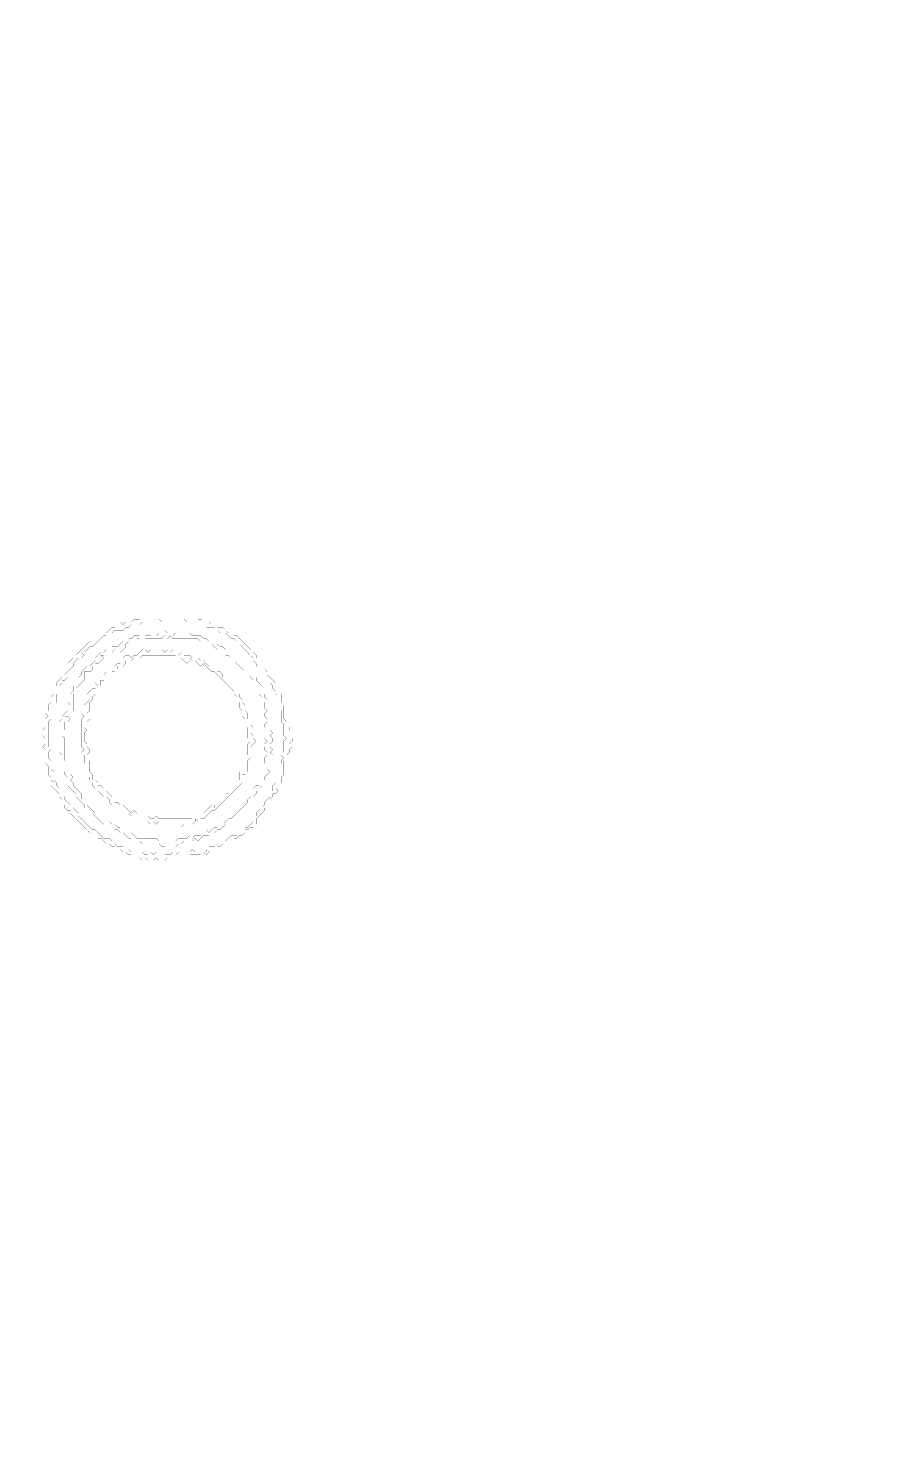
# Model space of a CAD drawing. Header units: metres. Extents: x 0 to 5019, y -5019 to 0.
# Drawn here: x 2022 to 5019, y -5019 to 0 of the extents above; entities that cross this region are included whole.
import ezdxf

# ---------------------------------------------------------------- set-up
doc = ezdxf.new("R2010")
doc.units = ezdxf.units.M
doc.layers.add('conductor', color=1, linetype='Continuous')
doc.layers.add('substrate', color=5, linetype='Continuous')

msp = doc.modelspace()

# ---------------------------------------------------------------- linework, layer by layer
at = {"layer": 'conductor', "const_width": 0.5}
for points in [[(2445.7, -2092.1), (2435.9, -2102), (2426.1, -2102), (2416.3, -2111.8), (2406.5, -2111.8), (2396.6, -2111.8), (2386.8, -2111.8), (2377, -2121.6), (2367.2, -2121.6), (2357.3, -2131.4), (2347.5, -2131.4), (2337.7, -2131.4), (2327.9, -2131.4), (2318.1, -2141.3), (2308.2, -2141.3), (2298.4, -2151.1), (2288.6, -2151.1), (2278.8, -2160.9), (2268.9, -2170.7), (2259.1, -2180.5), (2249.3, -2190.4), (2239.5, -2190.4), (2229.7, -2200.2), (2219.8, -2210), (2210, -2210), (2219.8, -2219.8), (2210, -2229.7), (2200.2, -2229.7), (2190.4, -2239.5), (2180.5, -2249.3), (2180.5, -2259.1), (2170.7, -2268.9), (2160.9, -2278.8), (2151.1, -2288.6), (2160.9, -2298.4), (2151.1, -2308.2), (2141.3, -2308.2), (2141.3, -2318.1), (2131.4, -2327.9), (2131.4, -2337.7), (2131.4, -2347.5), (2121.6, -2357.3), (2121.6, -2367.2), (2121.6, -2377), (2121.6, -2386.8), (2111.8, -2396.6), (2102, -2406.5), (2102, -2416.3), (2102, -2426.1), (2102, -2435.9), (2102, -2445.7), (2092.1, -2455.6), (2092.1, -2465.4), (2092.1, -2475.2), (2092.1, -2485), (2092.1, -2494.9), (2092.1, -2504.7), (2092.1, -2514.5), (2092.1, -2524.3), (2092.1, -2534.1), (2092.1, -2544), (2102, -2553.8), (2092.1, -2563.6), (2092.1, -2573.4), (2092.1, -2583.3), (2102, -2593.1), (2102, -2602.9), (2102, -2612.7), (2102, -2622.5), (2111.8, -2632.4), (2111.8, -2642.2), (2111.8, -2652), (2111.8, -2661.8), (2121.6, -2671.7), (2121.6, -2681.5), (2131.4, -2691.3), (2131.4, -2701.1), (2141.3, -2710.9), (2151.1, -2720.8), (2151.1, -2730.6), (2160.9, -2740.4), (2170.7, -2750.2), (2170.7, -2760.1), (2180.5, -2760.1), (2190.4, -2769.9), (2200.2, -2779.7), (2200.2, -2789.5), (2210, -2799.3), (2219.8, -2809.2), (2229.7, -2819), (2239.5, -2828.8), (2249.3, -2838.6), (2259.1, -2838.6), (2268.9, -2848.5), (2278.8, -2858.3), (2288.6, -2868.1), (2298.4, -2868.1), (2308.2, -2868.1), (2318.1, -2877.9), (2318.1, -2887.7), (2327.9, -2887.7), (2337.7, -2897.6), (2347.5, -2897.6), (2357.3, -2897.6), (2367.2, -2907.4), (2377, -2907.4), (2386.8, -2917.2), (2396.6, -2917.2), (2406.5, -2917.2), (2416.3, -2917.2), (2426.1, -2917.2), (2435.9, -2927), (2445.7, -2927), (2455.6, -2917.2), (2465.4, -2927), (2475.2, -2917.2), (2485, -2917.2), (2494.9, -2917.2), (2504.7, -2927), (2514.5, -2927), (2524.3, -2927), (2534.1, -2917.2), (2544, -2927), (2553.8, -2917.2), (2563.6, -2917.2), (2573.4, -2917.2), (2583.3, -2917.2), (2593.1, -2917.2), (2602.9, -2907.4), (2612.7, -2917.2), (2622.5, -2907.4), (2632.4, -2907.4), (2642.2, -2907.4), (2652, -2917.2), (2652, -2907.4), (2661.8, -2897.6), (2671.7, -2897.6), (2681.5, -2897.6), (2691.3, -2887.7), (2701.1, -2887.7), (2710.9, -2877.9), (2720.8, -2877.9), (2730.6, -2868.1), (2740.4, -2858.3), (2750.2, -2858.3), (2760.1, -2858.3), (2769.9, -2848.5), (2779.7, -2838.6), (2789.5, -2828.8), (2799.3, -2828.8), (2809.2, -2819), (2819, -2809.2), (2819, -2799.3), (2828.8, -2789.5), (2828.8, -2779.7), (2838.6, -2769.9), (2848.5, -2760.1), (2858.3, -2750.2), (2858.3, -2740.4), (2868.1, -2730.6), (2877.9, -2720.8), (2877.9, -2710.9), (2887.7, -2701.1), (2887.7, -2691.3), (2887.7, -2681.5), (2897.6, -2671.7), (2897.6, -2661.8), (2907.4, -2652), (2907.4, -2642.2), (2917.2, -2632.4), (2907.4, -2622.5), (2907.4, -2612.7), (2917.2, -2602.9), (2917.2, -2593.1), (2927, -2583.3), (2917.2, -2573.4), (2927, -2563.6), (2927, -2553.8), (2927, -2544), (2927, -2534.1), (2927, -2524.3), (2936.9, -2514.5), (2927, -2504.7), (2927, -2494.9), (2927, -2485), (2927, -2475.2), (2927, -2465.4), (2917.2, -2455.6), (2917.2, -2445.7), (2917.2, -2435.9), (2917.2, -2426.1), (2917.2, -2416.3), (2907.4, -2406.5), (2907.4, -2396.6), (2907.4, -2386.8), (2907.4, -2377), (2907.4, -2367.2), (2897.6, -2357.3), (2897.6, -2347.5), (2887.7, -2337.7), (2887.7, -2327.9), (2877.9, -2318.1), (2877.9, -2308.2), (2868.1, -2298.4), (2858.3, -2288.6), (2848.5, -2278.8), (2848.5, -2268.9), (2838.6, -2268.9), (2828.8, -2259.1), (2828.8, -2249.3), (2819, -2239.5), (2819, -2229.7), (2809.2, -2219.8), (2799.3, -2210), (2789.5, -2200.2), (2779.7, -2190.4), (2769.9, -2180.5), (2760.1, -2170.7), (2750.2, -2160.9), (2740.4, -2160.9), (2730.6, -2151.1), (2720.8, -2141.3), (2710.9, -2141.3), (2701.1, -2141.3), (2691.3, -2131.4), (2681.5, -2121.6), (2671.7, -2121.6), (2661.8, -2121.6), (2652, -2121.6), (2642.2, -2111.8), (2632.4, -2111.8), (2622.5, -2111.8), (2612.7, -2111.8), (2602.9, -2102), (2593.1, -2102), (2583.3, -2102), (2573.4, -2092.1), (2563.6, -2102), (2553.8, -2102), (2544, -2102), (2534.1, -2102), (2524.3, -2102), (2514.5, -2102), (2504.7, -2092.1), (2494.9, -2102), (2485, -2092.1), (2475.2, -2102), (2465.4, -2102), (2455.6, -2102)], [(2494.9, -2141.3), (2504.7, -2131.4), (2514.5, -2141.3), (2524.3, -2141.3), (2534.1, -2151.1), (2544, -2141.3), (2553.8, -2141.3), (2563.6, -2141.3), (2573.4, -2141.3), (2583.3, -2141.3), (2593.1, -2141.3), (2602.9, -2151.1), (2612.7, -2151.1), (2622.5, -2151.1), (2632.4, -2151.1), (2642.2, -2160.9), (2652, -2160.9), (2661.8, -2170.7), (2671.7, -2170.7), (2681.5, -2180.5), (2691.3, -2180.5), (2701.1, -2190.4), (2710.9, -2190.4), (2720.8, -2200.2), (2720.8, -2210), (2730.6, -2210), (2740.4, -2210), (2750.2, -2219.8), (2760.1, -2229.7), (2769.9, -2239.5), (2779.7, -2249.3), (2789.5, -2259.1), (2799.3, -2268.9), (2809.2, -2278.8), (2819, -2288.6), (2828.8, -2298.4), (2828.8, -2308.2), (2838.6, -2318.1), (2848.5, -2327.9), (2848.5, -2337.7), (2848.5, -2347.5), (2858.3, -2357.3), (2858.3, -2367.2), (2868.1, -2377), (2868.1, -2386.8), (2868.1, -2396.6), (2877.9, -2406.5), (2877.9, -2416.3), (2877.9, -2426.1), (2877.9, -2435.9), (2877.9, -2445.7), (2877.9, -2455.6), (2877.9, -2465.4), (2877.9, -2475.2), (2877.9, -2485), (2887.7, -2494.9), (2877.9, -2504.7), (2887.7, -2514.5), (2887.7, -2524.3), (2877.9, -2534.1), (2877.9, -2544), (2887.7, -2553.8), (2877.9, -2563.6), (2887.7, -2573.4), (2877.9, -2583.3), (2877.9, -2593.1), (2877.9, -2602.9), (2877.9, -2612.7), (2868.1, -2622.5), (2877.9, -2632.4), (2868.1, -2642.2), (2858.3, -2652), (2858.3, -2661.8), (2848.5, -2671.7), (2848.5, -2681.5), (2838.6, -2691.3), (2828.8, -2701.1), (2828.8, -2710.9), (2819, -2720.8), (2819, -2730.6), (2809.2, -2740.4), (2809.2, -2750.2), (2799.3, -2760.1), (2789.5, -2769.9), (2779.7, -2779.7), (2769.9, -2789.5), (2760.1, -2799.3), (2750.2, -2809.2), (2740.4, -2819), (2730.6, -2819), (2720.8, -2819), (2710.9, -2828.8), (2701.1, -2838.6), (2691.3, -2838.6), (2681.5, -2848.5), (2671.7, -2848.5), (2661.8, -2858.3), (2652, -2858.3), (2642.2, -2858.3), (2632.4, -2868.1), (2622.5, -2877.9), (2612.7, -2868.1), (2602.9, -2877.9), (2593.1, -2877.9), (2583.3, -2877.9), (2573.4, -2877.9), (2563.6, -2887.7), (2553.8, -2887.7), (2544, -2897.6), (2534.1, -2887.7), (2524.3, -2887.7), (2514.5, -2887.7), (2504.7, -2897.6), (2494.9, -2897.6), (2485, -2887.7), (2475.2, -2887.7), (2465.4, -2887.7), (2455.6, -2887.7), (2445.7, -2887.7), (2435.9, -2887.7), (2426.1, -2887.7), (2416.3, -2877.9), (2406.5, -2877.9), (2396.6, -2877.9), (2386.8, -2868.1), (2377, -2868.1), (2367.2, -2858.3), (2357.3, -2848.5), (2347.5, -2848.5), (2337.7, -2838.6), (2327.9, -2838.6), (2318.1, -2828.8), (2308.2, -2819), (2298.4, -2819), (2288.6, -2819), (2278.8, -2809.2), (2268.9, -2799.3), (2259.1, -2789.5), (2249.3, -2779.7), (2239.5, -2779.7), (2229.7, -2769.9), (2219.8, -2760.1), (2219.8, -2750.2), (2210, -2740.4), (2200.2, -2730.6), (2190.4, -2720.8), (2190.4, -2710.9), (2180.5, -2701.1), (2170.7, -2691.3), (2160.9, -2681.5), (2160.9, -2671.7), (2160.9, -2661.8), (2160.9, -2652), (2151.1, -2642.2), (2151.1, -2632.4), (2141.3, -2622.5), (2141.3, -2612.7), (2141.3, -2602.9), (2141.3, -2593.1), (2141.3, -2583.3), (2141.3, -2573.4), (2131.4, -2563.6), (2131.4, -2553.8), (2131.4, -2544), (2131.4, -2534.1), (2131.4, -2524.3), (2131.4, -2514.5), (2131.4, -2504.7), (2131.4, -2494.9), (2131.4, -2485), (2131.4, -2475.2), (2131.4, -2465.4), (2131.4, -2455.6), (2141.3, -2445.7), (2141.3, -2435.9), (2151.1, -2426.1), (2160.9, -2416.3), (2160.9, -2406.5), (2170.7, -2396.6), (2160.9, -2386.8), (2160.9, -2377), (2170.7, -2367.2), (2170.7, -2357.3), (2180.5, -2347.5), (2180.5, -2337.7), (2180.5, -2327.9), (2190.4, -2318.1), (2200.2, -2308.2), (2200.2, -2298.4), (2210, -2288.6), (2210, -2278.8), (2219.8, -2268.9), (2229.7, -2259.1), (2239.5, -2259.1), (2249.3, -2249.3), (2259.1, -2239.5), (2259.1, -2229.7), (2268.9, -2219.8), (2278.8, -2210), (2288.6, -2210), (2298.4, -2200.2), (2308.2, -2200.2), (2318.1, -2190.4), (2327.9, -2190.4), (2337.7, -2190.4), (2347.5, -2180.5), (2357.3, -2170.7), (2367.2, -2170.7), (2377, -2160.9), (2386.8, -2160.9), (2396.6, -2151.1), (2406.5, -2151.1), (2416.3, -2151.1), (2426.1, -2141.3), (2435.9, -2151.1), (2445.7, -2151.1), (2455.6, -2151.1), (2465.4, -2141.3), (2475.2, -2151.1), (2485, -2141.3)], [(2426.1, -2219.8), (2416.3, -2229.7), (2406.5, -2229.7), (2396.6, -2229.7), (2386.8, -2239.5), (2377, -2239.5), (2367.2, -2239.5), (2367.2, -2249.3), (2357.3, -2259.1), (2347.5, -2259.1), (2337.7, -2259.1), (2337.7, -2268.9), (2327.9, -2278.8), (2318.1, -2278.8), (2308.2, -2288.6), (2298.4, -2288.6), (2298.4, -2298.4), (2288.6, -2308.2), (2278.8, -2308.2), (2278.8, -2318.1), (2278.8, -2327.9), (2268.9, -2337.7), (2259.1, -2347.5), (2259.1, -2357.3), (2249.3, -2367.2), (2249.3, -2377), (2239.5, -2386.8), (2239.5, -2396.6), (2239.5, -2406.5), (2239.5, -2416.3), (2229.7, -2426.1), (2229.7, -2435.9), (2239.5, -2445.7), (2229.7, -2455.6), (2229.7, -2465.4), (2219.8, -2475.2), (2229.7, -2485), (2219.8, -2494.9), (2219.8, -2504.7), (2219.8, -2514.5), (2219.8, -2524.3), (2229.7, -2534.1), (2229.7, -2544), (2239.5, -2553.8), (2239.5, -2563.6), (2229.7, -2573.4), (2229.7, -2583.3), (2239.5, -2593.1), (2239.5, -2602.9), (2239.5, -2612.7), (2239.5, -2622.5), (2239.5, -2632.4), (2249.3, -2642.2), (2249.3, -2652), (2249.3, -2661.8), (2259.1, -2661.8), (2268.9, -2671.7), (2268.9, -2681.5), (2278.8, -2681.5), (2288.6, -2691.3), (2288.6, -2701.1), (2298.4, -2701.1), (2308.2, -2710.9), (2318.1, -2720.8), (2318.1, -2730.6), (2327.9, -2740.4), (2337.7, -2740.4), (2347.5, -2750.2), (2357.3, -2750.2), (2367.2, -2760.1), (2377, -2769.9), (2386.8, -2779.7), (2396.6, -2769.9), (2406.5, -2779.7), (2416.3, -2779.7), (2426.1, -2779.7), (2435.9, -2789.5), (2445.7, -2789.5), (2455.6, -2799.3), (2465.4, -2799.3), (2475.2, -2789.5), (2485, -2799.3), (2494.9, -2799.3), (2504.7, -2799.3), (2514.5, -2799.3), (2524.3, -2799.3), (2534.1, -2799.3), (2544, -2799.3), (2553.8, -2799.3), (2563.6, -2799.3), (2573.4, -2799.3), (2583.3, -2799.3), (2593.1, -2799.3), (2602.9, -2799.3), (2612.7, -2789.5), (2622.5, -2779.7), (2632.4, -2779.7), (2642.2, -2779.7), (2652, -2769.9), (2661.8, -2760.1), (2671.7, -2750.2), (2681.5, -2760.1), (2681.5, -2750.2), (2691.3, -2740.4), (2701.1, -2730.6), (2710.9, -2720.8), (2720.8, -2710.9), (2730.6, -2710.9), (2730.6, -2701.1), (2740.4, -2691.3), (2750.2, -2691.3), (2750.2, -2681.5), (2760.1, -2671.7), (2769.9, -2661.8), (2769.9, -2652), (2769.9, -2642.2), (2769.9, -2632.4), (2779.7, -2622.5), (2789.5, -2612.7), (2789.5, -2602.9), (2789.5, -2593.1), (2789.5, -2583.3), (2799.3, -2573.4), (2799.3, -2563.6), (2799.3, -2553.8), (2799.3, -2544), (2799.3, -2534.1), (2809.2, -2524.3), (2799.3, -2514.5), (2799.3, -2504.7), (2799.3, -2494.9), (2799.3, -2485), (2799.3, -2475.2), (2789.5, -2465.4), (2789.5, -2455.6), (2789.5, -2445.7), (2779.7, -2435.9), (2779.7, -2426.1), (2779.7, -2416.3), (2769.9, -2406.5), (2769.9, -2396.6), (2769.9, -2386.8), (2760.1, -2377), (2760.1, -2367.2), (2750.2, -2357.3), (2750.2, -2347.5), (2740.4, -2337.7), (2730.6, -2327.9), (2720.8, -2318.1), (2710.9, -2308.2), (2701.1, -2298.4), (2691.3, -2288.6), (2681.5, -2278.8), (2671.7, -2278.8), (2661.8, -2268.9), (2652, -2259.1), (2642.2, -2249.3), (2632.4, -2259.1), (2622.5, -2249.3), (2612.7, -2239.5), (2602.9, -2239.5), (2593.1, -2229.7), (2593.1, -2239.5), (2583.3, -2249.3), (2573.4, -2239.5), (2563.6, -2229.7), (2553.8, -2229.7), (2544, -2219.8), (2534.1, -2219.8), (2524.3, -2219.8), (2514.5, -2219.8), (2504.7, -2219.8), (2494.9, -2219.8), (2485, -2219.8), (2475.2, -2219.8), (2465.4, -2219.8), (2455.6, -2219.8), (2445.7, -2219.8), (2435.9, -2219.8)]]:
    msp.add_lwpolyline(points, close=True, dxfattribs=at)
at = {"layer": 'substrate', "const_width": 0.5}
msp.add_lwpolyline([(2013.6, -5019.2), (2023.4, -5019.2), (2033.2, -5019.2), (2043, -5019.2), (2052.9, -5019.2), (2062.7, -5019.2), (2072.5, -5019.2), (2082.3, -5019.2), (2092.1, -5019.2), (2102, -5019.2), (2111.8, -5019.2), (2121.6, -5019.2), (2131.4, -5019.2), (2141.3, -5019.2), (2151.1, -5019.2), (2160.9, -5019.2), (2170.7, -5019.2), (2180.5, -5019.2), (2190.4, -5019.2), (2200.2, -5019.2), (2210, -5019.2), (2219.8, -5019.2), (2229.7, -5019.2), (2239.5, -5019.2), (2249.3, -5019.2), (2259.1, -5019.2), (2268.9, -5019.2), (2278.8, -5019.2), (2288.6, -5019.2), (2298.4, -5019.2), (2308.2, -5019.2), (2318.1, -5019.2), (2327.9, -5019.2), (2337.7, -5019.2), (2347.5, -5019.2), (2357.3, -5019.2), (2367.2, -5019.2), (2377, -5019.2), (2386.8, -5019.2), (2396.6, -5019.2), (2406.5, -5019.2), (2416.3, -5019.2), (2426.1, -5019.2), (2435.9, -5019.2), (2445.7, -5019.2), (2455.6, -5019.2), (2465.4, -5019.2), (2475.2, -5019.2), (2485, -5019.2), (2494.9, -5019.2), (2504.7, -5019.2), (2514.5, -5019.2), (2524.3, -5019.2), (2534.1, -5019.2), (2544, -5019.2), (2553.8, -5019.2), (2563.6, -5019.2), (2573.4, -5019.2), (2583.3, -5019.2), (2593.1, -5019.2), (2602.9, -5019.2), (2612.7, -5019.2), (2622.5, -5019.2), (2632.4, -5019.2), (2642.2, -5019.2), (2652, -5019.2), (2661.8, -5019.2), (2671.7, -5019.2), (2681.5, -5019.2), (2691.3, -5019.2), (2701.1, -5019.2), (2710.9, -5019.2), (2720.8, -5019.2), (2730.6, -5019.2), (2740.4, -5019.2), (2750.2, -5019.2), (2760.1, -5019.2), (2769.9, -5019.2), (2779.7, -5019.2), (2789.5, -5019.2), (2799.3, -5019.2), (2809.2, -5019.2), (2819, -5019.2), (2828.8, -5019.2), (2838.6, -5019.2), (2848.5, -5019.2), (2858.3, -5019.2), (2868.1, -5019.2), (2877.9, -5019.2), (2887.7, -5019.2), (2897.6, -5019.2), (2907.4, -5019.2), (2917.2, -5019.2), (2927, -5019.2), (2936.9, -5019.2), (2946.7, -5019.2), (2956.5, -5019.2), (2966.3, -5019.2), (2976.1, -5019.2), (2986, -5019.2), (2995.8, -5019.2), (3005.6, -5019.2), (3015.4, -5019.2), (3025.3, -5019.2), (3035.1, -5019.2), (3044.9, -5019.2), (3054.7, -5019.2), (3064.5, -5019.2), (3074.4, -5019.2), (3084.2, -5019.2), (3094, -5019.2), (3103.8, -5019.2), (3113.7, -5019.2), (3123.5, -5019.2), (3133.3, -5019.2), (3143.1, -5019.2), (3152.9, -5019.2), (3162.8, -5019.2), (3172.6, -5019.2), (3182.4, -5019.2), (3192.2, -5019.2), (3202.1, -5019.2), (3211.9, -5019.2), (3221.7, -5019.2), (3231.5, -5019.2), (3241.3, -5019.2), (3251.2, -5019.2), (3261, -5019.2), (3270.8, -5019.2), (3280.6, -5019.2), (3290.5, -5019.2), (3300.3, -5019.2), (3310.1, -5019.2), (3319.9, -5019.2), (3329.7, -5019.2), (3339.6, -5019.2), (3349.4, -5019.2), (3359.2, -5019.2), (3369, -5019.2), (3378.9, -5019.2), (3388.7, -5019.2), (3398.5, -5019.2), (3408.3, -5019.2), (3418.1, -5019.2), (3428, -5019.2), (3437.8, -5019.2), (3447.6, -5019.2), (3457.4, -5019.2), (3467.3, -5019.2), (3477.1, -5019.2), (3486.9, -5019.2), (3496.7, -5019.2), (3506.5, -5019.2), (3516.4, -5019.2), (3526.2, -5019.2), (3536, -5019.2), (3545.8, -5019.2), (3555.7, -5019.2), (3565.5, -5019.2), (3575.3, -5019.2), (3585.1, -5019.2), (3594.9, -5019.2), (3604.8, -5019.2), (3614.6, -5019.2), (3624.4, -5019.2), (3634.2, -5019.2), (3644.1, -5019.2), (3653.9, -5019.2), (3663.7, -5019.2), (3673.5, -5019.2), (3683.3, -5019.2), (3693.2, -5019.2), (3703, -5019.2), (3712.8, -5019.2), (3722.6, -5019.2), (3732.5, -5019.2), (3742.3, -5019.2), (3752.1, -5019.2), (3761.9, -5019.2), (3771.8, -5019.2), (3781.6, -5019.2), (3791.4, -5019.2), (3801.2, -5019.2), (3811, -5019.2), (3820.9, -5019.2), (3830.7, -5019.2), (3840.5, -5019.2), (3850.3, -5019.2), (3860.2, -5019.2), (3870, -5019.2), (3879.8, -5019.2), (3889.6, -5019.2), (3899.4, -5019.2), (3909.3, -5019.2), (3919.1, -5019.2), (3928.9, -5019.2), (3938.7, -5019.2), (3948.6, -5019.2), (3958.4, -5019.2), (3968.2, -5019.2), (3978, -5019.2), (3987.8, -5019.2), (3997.7, -5019.2), (4007.5, -5019.2), (4017.3, -5019.2), (4027.1, -5019.2), (4037, -5019.2), (4046.8, -5019.2), (4056.6, -5019.2), (4066.4, -5019.2), (4076.2, -5019.2), (4086.1, -5019.2), (4095.9, -5019.2), (4105.7, -5019.2), (4115.5, -5019.2), (4125.4, -5019.2), (4135.2, -5019.2), (4145, -5019.2), (4154.8, -5019.2), (4164.6, -5019.2), (4174.5, -5019.2), (4184.3, -5019.2), (4194.1, -5019.2), (4203.9, -5019.2), (4213.8, -5019.2), (4223.6, -5019.2), (4233.4, -5019.2), (4243.2, -5019.2), (4253, -5019.2), (4262.9, -5019.2), (4272.7, -5019.2), (4282.5, -5019.2), (4292.3, -5019.2), (4302.2, -5019.2), (4312, -5019.2), (4321.8, -5019.2), (4331.6, -5019.2), (4341.4, -5019.2), (4351.3, -5019.2), (4361.1, -5019.2), (4370.9, -5019.2), (4380.7, -5019.2), (4390.6, -5019.2), (4400.4, -5019.2), (4410.2, -5019.2), (4420, -5019.2), (4429.8, -5019.2), (4439.7, -5019.2), (4449.5, -5019.2), (4459.3, -5019.2), (4469.1, -5019.2), (4479, -5019.2), (4488.8, -5019.2), (4498.6, -5019.2), (4508.4, -5019.2), (4518.2, -5019.2), (4528.1, -5019.2), (4537.9, -5019.2), (4547.7, -5019.2), (4557.5, -5019.2), (4567.4, -5019.2), (4577.2, -5019.2), (4587, -5019.2), (4596.8, -5019.2), (4606.6, -5019.2), (4616.5, -5019.2), (4626.3, -5019.2), (4636.1, -5019.2), (4645.9, -5019.2), (4655.8, -5019.2), (4665.6, -5019.2), (4675.4, -5019.2), (4685.2, -5019.2), (4695, -5019.2), (4704.9, -5019.2), (4714.7, -5019.2), (4724.5, -5019.2), (4734.3, -5019.2), (4744.2, -5019.2), (4754, -5019.2), (4763.8, -5019.2), (4773.6, -5019.2), (4783.4, -5019.2), (4793.3, -5019.2), (4803.1, -5019.2), (4812.9, -5019.2), (4822.7, -5019.2), (4832.6, -5019.2), (4842.4, -5019.2), (4852.2, -5019.2), (4862, -5019.2), (4871.8, -5019.2), (4881.7, -5019.2), (4891.5, -5019.2), (4901.3, -5019.2), (4911.1, -5019.2), (4921, -5019.2), (4930.8, -5019.2), (4940.6, -5019.2), (4950.4, -5019.2), (4960.2, -5019.2), (4970.1, -5019.2), (4979.9, -5019.2), (4989.7, -5019.2), (4999.5, -5019.2), (5009.4, -5019.2), (5019.2, -5019.2), (5019.2, -5009.4), (5019.2, -4999.5), (5019.2, -4989.7), (5019.2, -4979.9), (5019.2, -4970.1), (5019.2, -4960.2), (5019.2, -4950.4), (5019.2, -4940.6), (5019.2, -4930.8), (5019.2, -4921), (5019.2, -4911.1), (5019.2, -4901.3), (5019.2, -4891.5), (5019.2, -4881.7), (5019.2, -4871.8), (5019.2, -4862), (5019.2, -4852.2), (5019.2, -4842.4), (5019.2, -4832.6), (5019.2, -4822.7), (5019.2, -4812.9), (5019.2, -4803.1), (5019.2, -4793.3), (5019.2, -4783.4), (5019.2, -4773.6), (5019.2, -4763.8), (5019.2, -4754), (5019.2, -4744.2), (5019.2, -4734.3), (5019.2, -4724.5), (5019.2, -4714.7), (5019.2, -4704.9), (5019.2, -4695), (5019.2, -4685.2), (5019.2, -4675.4), (5019.2, -4665.6), (5019.2, -4655.8), (5019.2, -4645.9), (5019.2, -4636.1), (5019.2, -4626.3), (5019.2, -4616.5), (5019.2, -4606.6), (5019.2, -4596.8), (5019.2, -4587), (5019.2, -4577.2), (5019.2, -4567.4), (5019.2, -4557.5), (5019.2, -4547.7), (5019.2, -4537.9), (5019.2, -4528.1), (5019.2, -4518.2), (5019.2, -4508.4), (5019.2, -4498.6), (5019.2, -4488.8), (5019.2, -4479), (5019.2, -4469.1), (5019.2, -4459.3), (5019.2, -4449.5), (5019.2, -4439.7), (5019.2, -4429.8), (5019.2, -4420), (5019.2, -4410.2), (5019.2, -4400.4), (5019.2, -4390.6), (5019.2, -4380.7), (5019.2, -4370.9), (5019.2, -4361.1), (5019.2, -4351.3), (5019.2, -4341.4), (5019.2, -4331.6), (5019.2, -4321.8), (5019.2, -4312), (5019.2, -4302.2), (5019.2, -4292.3), (5019.2, -4282.5), (5019.2, -4272.7), (5019.2, -4262.9), (5019.2, -4253), (5019.2, -4243.2), (5019.2, -4233.4), (5019.2, -4223.6), (5019.2, -4213.8), (5019.2, -4203.9), (5019.2, -4194.1), (5019.2, -4184.3), (5019.2, -4174.5), (5019.2, -4164.6), (5019.2, -4154.8), (5019.2, -4145), (5019.2, -4135.2), (5019.2, -4125.4), (5019.2, -4115.5), (5019.2, -4105.7), (5019.2, -4095.9), (5019.2, -4086.1), (5019.2, -4076.2), (5019.2, -4066.4), (5019.2, -4056.6), (5019.2, -4046.8), (5019.2, -4037), (5019.2, -4027.1), (5019.2, -4017.3), (5019.2, -4007.5), (5019.2, -3997.7), (5019.2, -3987.8), (5019.2, -3978), (5019.2, -3968.2), (5019.2, -3958.4), (5019.2, -3948.6), (5019.2, -3938.7), (5019.2, -3928.9), (5019.2, -3919.1), (5019.2, -3909.3), (5019.2, -3899.4), (5019.2, -3889.6), (5019.2, -3879.8), (5019.2, -3870), (5019.2, -3860.2), (5019.2, -3850.3), (5019.2, -3840.5), (5019.2, -3830.7), (5019.2, -3820.9), (5019.2, -3811), (5019.2, -3801.2), (5019.2, -3791.4), (5019.2, -3781.6), (5019.2, -3771.8), (5019.2, -3761.9), (5019.2, -3752.1), (5019.2, -3742.3), (5019.2, -3732.5), (5019.2, -3722.6), (5019.2, -3712.8), (5019.2, -3703), (5019.2, -3693.2), (5019.2, -3683.3), (5019.2, -3673.5), (5019.2, -3663.7), (5019.2, -3653.9), (5019.2, -3644.1), (5019.2, -3634.2), (5019.2, -3624.4), (5019.2, -3614.6), (5019.2, -3604.8), (5019.2, -3594.9), (5019.2, -3585.1), (5019.2, -3575.3), (5019.2, -3565.5), (5019.2, -3555.7), (5019.2, -3545.8), (5019.2, -3536), (5019.2, -3526.2), (5019.2, -3516.4), (5019.2, -3506.5), (5019.2, -3496.7), (5019.2, -3486.9), (5019.2, -3477.1), (5019.2, -3467.3), (5019.2, -3457.4), (5019.2, -3447.6), (5019.2, -3437.8), (5019.2, -3428), (5019.2, -3418.1), (5019.2, -3408.3), (5019.2, -3398.5), (5019.2, -3388.7), (5019.2, -3378.9), (5019.2, -3369), (5019.2, -3359.2), (5019.2, -3349.4), (5019.2, -3339.6), (5019.2, -3329.7), (5019.2, -3319.9), (5019.2, -3310.1), (5019.2, -3300.3), (5019.2, -3290.5), (5019.2, -3280.6), (5019.2, -3270.8), (5019.2, -3261), (5019.2, -3251.2), (5019.2, -3241.3), (5019.2, -3231.5), (5019.2, -3221.7), (5019.2, -3211.9), (5019.2, -3202.1), (5019.2, -3192.2), (5019.2, -3182.4), (5019.2, -3172.6), (5019.2, -3162.8), (5019.2, -3152.9), (5019.2, -3143.1), (5019.2, -3133.3), (5019.2, -3123.5), (5019.2, -3113.7), (5019.2, -3103.8), (5019.2, -3094), (5019.2, -3084.2), (5019.2, -3074.4), (5019.2, -3064.5), (5019.2, -3054.7), (5019.2, -3044.9), (5019.2, -3035.1), (5019.2, -3025.3), (5019.2, -3015.4), (5019.2, -3005.6), (5019.2, -2995.8), (5019.2, -2986), (5019.2, -2976.1), (5019.2, -2966.3), (5019.2, -2956.5), (5019.2, -2946.7), (5019.2, -2936.9), (5019.2, -2927), (5019.2, -2917.2), (5019.2, -2907.4), (5019.2, -2897.6), (5019.2, -2887.7), (5019.2, -2877.9), (5019.2, -2868.1), (5019.2, -2858.3), (5019.2, -2848.5), (5019.2, -2838.6), (5019.2, -2828.8), (5019.2, -2819), (5019.2, -2809.2), (5019.2, -2799.3), (5019.2, -2789.5), (5019.2, -2779.7), (5019.2, -2769.9), (5019.2, -2760.1), (5019.2, -2750.2), (5019.2, -2740.4), (5019.2, -2730.6), (5019.2, -2720.8), (5019.2, -2710.9), (5019.2, -2701.1), (5019.2, -2691.3), (5019.2, -2681.5), (5019.2, -2671.7), (5019.2, -2661.8), (5019.2, -2652), (5019.2, -2642.2), (5019.2, -2632.4), (5019.2, -2622.5), (5019.2, -2612.7), (5019.2, -2602.9), (5019.2, -2593.1), (5019.2, -2583.3), (5019.2, -2573.4), (5019.2, -2563.6), (5019.2, -2553.8), (5019.2, -2544), (5019.2, -2534.1), (5019.2, -2524.3), (5019.2, -2514.5), (5019.2, -2504.7), (5019.2, -2494.9), (5019.2, -2485), (5019.2, -2475.2), (5019.2, -2465.4), (5019.2, -2455.6), (5019.2, -2445.7), (5019.2, -2435.9), (5019.2, -2426.1), (5019.2, -2416.3), (5019.2, -2406.5), (5019.2, -2396.6), (5019.2, -2386.8), (5019.2, -2377), (5019.2, -2367.2), (5019.2, -2357.3), (5019.2, -2347.5), (5019.2, -2337.7), (5019.2, -2327.9), (5019.2, -2318.1), (5019.2, -2308.2), (5019.2, -2298.4), (5019.2, -2288.6), (5019.2, -2278.8), (5019.2, -2268.9), (5019.2, -2259.1), (5019.2, -2249.3), (5019.2, -2239.5), (5019.2, -2229.7), (5019.2, -2219.8), (5019.2, -2210), (5019.2, -2200.2), (5019.2, -2190.4), (5019.2, -2180.5), (5019.2, -2170.7), (5019.2, -2160.9), (5019.2, -2151.1), (5019.2, -2141.3), (5019.2, -2131.4), (5019.2, -2121.6), (5019.2, -2111.8), (5019.2, -2102), (5019.2, -2092.1), (5019.2, -2082.3), (5019.2, -2072.5), (5019.2, -2062.7), (5019.2, -2052.9), (5019.2, -2043), (5019.2, -2033.2), (5019.2, -2023.4), (5019.2, -2013.6), (5019.2, -2003.7), (5019.2, -1993.9), (5019.2, -1984.1), (5019.2, -1974.3), (5019.2, -1964.5), (5019.2, -1954.6), (5019.2, -1944.8), (5019.2, -1935), (5019.2, -1925.2), (5019.2, -1915.3), (5019.2, -1905.5), (5019.2, -1895.7), (5019.2, -1885.9), (5019.2, -1876.1), (5019.2, -1866.2), (5019.2, -1856.4), (5019.2, -1846.6), (5019.2, -1836.8), (5019.2, -1826.9), (5019.2, -1817.1), (5019.2, -1807.3), (5019.2, -1797.5), (5019.2, -1787.7), (5019.2, -1777.8), (5019.2, -1768), (5019.2, -1758.2), (5019.2, -1748.4), (5019.2, -1738.5), (5019.2, -1728.7), (5019.2, -1718.9), (5019.2, -1709.1), (5019.2, -1699.3), (5019.2, -1689.4), (5019.2, -1679.6), (5019.2, -1669.8), (5019.2, -1660), (5019.2, -1650.1), (5019.2, -1640.3), (5019.2, -1630.5), (5019.2, -1620.7), (5019.2, -1610.9), (5019.2, -1601), (5019.2, -1591.2), (5019.2, -1581.4), (5019.2, -1571.6), (5019.2, -1561.7), (5019.2, -1551.9), (5019.2, -1542.1), (5019.2, -1532.3), (5019.2, -1522.5), (5019.2, -1512.6), (5019.2, -1502.8), (5019.2, -1493), (5019.2, -1483.2), (5019.2, -1473.3), (5019.2, -1463.5), (5019.2, -1453.7), (5019.2, -1443.9), (5019.2, -1434.1), (5019.2, -1424.2), (5019.2, -1414.4), (5019.2, -1404.6), (5019.2, -1394.8), (5019.2, -1384.9), (5019.2, -1375.1), (5019.2, -1365.3), (5019.2, -1355.5), (5019.2, -1345.7), (5019.2, -1335.8), (5019.2, -1326), (5019.2, -1316.2), (5019.2, -1306.4), (5019.2, -1296.5), (5019.2, -1286.7), (5019.2, -1276.9), (5019.2, -1267.1), (5019.2, -1257.2), (5019.2, -1247.4), (5019.2, -1237.6), (5019.2, -1227.8), (5019.2, -1218), (5019.2, -1208.1), (5019.2, -1198.3), (5019.2, -1188.5), (5019.2, -1178.7), (5019.2, -1168.8), (5019.2, -1159), (5019.2, -1149.2), (5019.2, -1139.4), (5019.2, -1129.6), (5019.2, -1119.7), (5019.2, -1109.9), (5019.2, -1100.1), (5019.2, -1090.3), (5019.2, -1080.4), (5019.2, -1070.6), (5019.2, -1060.8), (5019.2, -1051), (5019.2, -1041.2), (5019.2, -1031.3), (5019.2, -1021.5), (5019.2, -1011.7), (5019.2, -1001.9), (5019.2, -992), (5019.2, -982.2), (5019.2, -972.4), (5019.2, -962.6), (5019.2, -952.8), (5019.2, -942.9), (5019.2, -933.1), (5019.2, -923.3), (5019.2, -913.5), (5019.2, -903.6), (5019.2, -893.8), (5019.2, -884), (5019.2, -874.2), (5019.2, -864.4), (5019.2, -854.5), (5019.2, -844.7), (5019.2, -834.9), (5019.2, -825.1), (5019.2, -815.2), (5019.2, -805.4), (5019.2, -795.6), (5019.2, -785.8), (5019.2, -776), (5019.2, -766.1), (5019.2, -756.3), (5019.2, -746.5), (5019.2, -736.7), (5019.2, -726.8), (5019.2, -717), (5019.2, -707.2), (5019.2, -697.4), (5019.2, -687.6), (5019.2, -677.7), (5019.2, -667.9), (5019.2, -658.1), (5019.2, -648.3), (5019.2, -638.4), (5019.2, -628.6), (5019.2, -618.8), (5019.2, -609), (5019.2, -599.2), (5019.2, -589.3), (5019.2, -579.5), (5019.2, -569.7), (5019.2, -559.9), (5019.2, -550), (5019.2, -540.2), (5019.2, -530.4), (5019.2, -520.6), (5019.2, -510.8), (5019.2, -500.9), (5019.2, -491.1), (5019.2, -481.3), (5019.2, -471.5), (5019.2, -461.6), (5019.2, -451.8), (5019.2, -442), (5019.2, -432.2), (5019.2, -422.4), (5019.2, -412.5), (5019.2, -402.7), (5019.2, -392.9), (5019.2, -383.1), (5019.2, -373.2), (5019.2, -363.4), (5019.2, -353.6), (5019.2, -343.8), (5019.2, -334), (5019.2, -324.1), (5019.2, -314.3), (5019.2, -304.5), (5019.2, -294.7), (5019.2, -284.8), (5019.2, -275), (5019.2, -265.2), (5019.2, -255.4), (5019.2, -245.6), (5019.2, -235.7), (5019.2, -225.9), (5019.2, -216.1), (5019.2, -206.3), (5019.2, -196.4), (5019.2, -186.6), (5019.2, -176.8), (5019.2, -167), (5019.2, -157.2), (5019.2, -147.3), (5019.2, -137.5), (5019.2, -127.7), (5019.2, -117.9), (5019.2, -108), (5019.2, -98.2), (5019.2, -88.4), (5019.2, -78.6), (5019.2, -68.8), (5019.2, -58.9), (5019.2, -49.1), (5019.2, -39.3), (5019.2, -29.5), (5019.2, -19.6), (5019.2, -9.8), (5019.2, 0), (5009.4, 0), (4999.5, 0), (4989.7, 0), (4979.9, 0), (4970.1, 0), (4960.2, 0), (4950.4, 0), (4940.6, 0), (4930.8, 0), (4921, 0), (4911.1, 0), (4901.3, 0), (4891.5, 0), (4881.7, 0), (4871.8, 0), (4862, 0), (4852.2, 0), (4842.4, 0), (4832.6, 0), (4822.7, 0), (4812.9, 0), (4803.1, 0), (4793.3, 0), (4783.4, 0), (4773.6, 0), (4763.8, 0), (4754, 0), (4744.2, 0), (4734.3, 0), (4724.5, 0), (4714.7, 0), (4704.9, 0), (4695, 0), (4685.2, 0), (4675.4, 0), (4665.6, 0), (4655.8, 0), (4645.9, 0), (4636.1, 0), (4626.3, 0), (4616.5, 0), (4606.6, 0), (4596.8, 0), (4587, 0), (4577.2, 0), (4567.4, 0), (4557.5, 0), (4547.7, 0), (4537.9, 0), (4528.1, 0), (4518.2, 0), (4508.4, 0), (4498.6, 0), (4488.8, 0), (4479, 0), (4469.1, 0), (4459.3, 0), (4449.5, 0), (4439.7, 0), (4429.8, 0), (4420, 0), (4410.2, 0), (4400.4, 0), (4390.6, 0), (4380.7, 0), (4370.9, 0), (4361.1, 0), (4351.3, 0), (4341.4, 0), (4331.6, 0), (4321.8, 0), (4312, 0), (4302.2, 0), (4292.3, 0), (4282.5, 0), (4272.7, 0), (4262.9, 0), (4253, 0), (4243.2, 0), (4233.4, 0), (4223.6, 0), (4213.8, 0), (4203.9, 0), (4194.1, 0), (4184.3, 0), (4174.5, 0), (4164.6, 0), (4154.8, 0), (4145, 0), (4135.2, 0), (4125.4, 0), (4115.5, 0), (4105.7, 0), (4095.9, 0), (4086.1, 0), (4076.2, 0), (4066.4, 0), (4056.6, 0), (4046.8, 0), (4037, 0), (4027.1, 0), (4017.3, 0), (4007.5, 0), (3997.7, 0), (3987.8, 0), (3978, 0), (3968.2, 0), (3958.4, 0), (3948.6, 0), (3938.7, 0), (3928.9, 0), (3919.1, 0), (3909.3, 0), (3899.4, 0), (3889.6, 0), (3879.8, 0), (3870, 0), (3860.2, 0), (3850.3, 0), (3840.5, 0), (3830.7, 0), (3820.9, 0), (3811, 0), (3801.2, 0), (3791.4, 0), (3781.6, 0), (3771.8, 0), (3761.9, 0), (3752.1, 0), (3742.3, 0), (3732.5, 0), (3722.6, 0), (3712.8, 0), (3703, 0), (3693.2, 0), (3683.3, 0), (3673.5, 0), (3663.7, 0), (3653.9, 0), (3644.1, 0), (3634.2, 0), (3624.4, 0), (3614.6, 0), (3604.8, 0), (3594.9, 0), (3585.1, 0), (3575.3, 0), (3565.5, 0), (3555.7, 0), (3545.8, 0), (3536, 0), (3526.2, 0), (3516.4, 0), (3506.5, 0), (3496.7, 0), (3486.9, 0), (3477.1, 0), (3467.3, 0), (3457.4, 0), (3447.6, 0), (3437.8, 0), (3428, 0), (3418.1, 0), (3408.3, 0), (3398.5, 0), (3388.7, 0), (3378.9, 0), (3369, 0), (3359.2, 0), (3349.4, 0), (3339.6, 0), (3329.7, 0), (3319.9, 0), (3310.1, 0), (3300.3, 0), (3290.5, 0), (3280.6, 0), (3270.8, 0), (3261, 0), (3251.2, 0), (3241.3, 0), (3231.5, 0), (3221.7, 0), (3211.9, 0), (3202.1, 0), (3192.2, 0), (3182.4, 0), (3172.6, 0), (3162.8, 0), (3152.9, 0), (3143.1, 0), (3133.3, 0), (3123.5, 0), (3113.7, 0), (3103.8, 0), (3094, 0), (3084.2, 0), (3074.4, 0), (3064.5, 0), (3054.7, 0), (3044.9, 0), (3035.1, 0), (3025.3, 0), (3015.4, 0), (3005.6, 0), (2995.8, 0), (2986, 0), (2976.1, 0), (2966.3, 0), (2956.5, 0), (2946.7, 0), (2936.9, 0), (2927, 0), (2917.2, 0), (2907.4, 0), (2897.6, 0), (2887.7, 0), (2877.9, 0), (2868.1, 0), (2858.3, 0), (2848.5, 0), (2838.6, 0), (2828.8, 0), (2819, 0), (2809.2, 0), (2799.3, 0), (2789.5, 0), (2779.7, 0), (2769.9, 0), (2760.1, 0), (2750.2, 0), (2740.4, 0), (2730.6, 0), (2720.8, 0), (2710.9, 0), (2701.1, 0), (2691.3, 0), (2681.5, 0), (2671.7, 0), (2661.8, 0), (2652, 0), (2642.2, 0), (2632.4, 0), (2622.5, 0), (2612.7, 0), (2602.9, 0), (2593.1, 0), (2583.3, 0), (2573.4, 0), (2563.6, 0), (2553.8, 0), (2544, 0), (2534.1, 0), (2524.3, 0), (2514.5, 0), (2504.7, 0), (2494.9, 0), (2485, 0), (2475.2, 0), (2465.4, 0), (2455.6, 0), (2445.7, 0), (2435.9, 0), (2426.1, 0), (2416.3, 0), (2406.5, 0), (2396.6, 0), (2386.8, 0), (2377, 0), (2367.2, 0), (2357.3, 0), (2347.5, 0), (2337.7, 0), (2327.9, 0), (2318.1, 0), (2308.2, 0), (2298.4, 0), (2288.6, 0), (2278.8, 0), (2268.9, 0), (2259.1, 0), (2249.3, 0), (2239.5, 0), (2229.7, 0), (2219.8, 0), (2210, 0), (2200.2, 0), (2190.4, 0), (2180.5, 0), (2170.7, 0), (2160.9, 0), (2151.1, 0), (2141.3, 0), (2131.4, 0), (2121.6, 0), (2111.8, 0), (2102, 0), (2092.1, 0), (2082.3, 0), (2072.5, 0), (2062.7, 0), (2052.9, 0), (2043, 0), (2033.2, 0), (2023.4, 0), (2013.6, 0)], dxfattribs=at)
for points in [[(2416.3, -2092.1), (2426.1, -2082.3), (2435.9, -2082.3), (2445.7, -2082.3), (2455.6, -2082.3), (2465.4, -2082.3), (2475.2, -2082.3), (2485, -2082.3), (2494.9, -2082.3), (2504.7, -2082.3), (2514.5, -2082.3), (2524.3, -2082.3), (2534.1, -2082.3), (2544, -2082.3), (2553.8, -2082.3), (2563.6, -2082.3), (2573.4, -2082.3), (2583.3, -2082.3), (2593.1, -2082.3), (2602.9, -2082.3), (2612.7, -2082.3), (2622.5, -2092.1), (2632.4, -2092.1), (2642.2, -2102), (2652, -2102), (2661.8, -2102), (2671.7, -2111.8), (2681.5, -2111.8), (2691.3, -2121.6), (2701.1, -2121.6), (2710.9, -2121.6), (2720.8, -2131.4), (2730.6, -2141.3), (2740.4, -2141.3), (2750.2, -2151.1), (2760.1, -2151.1), (2769.9, -2160.9), (2779.7, -2170.7), (2789.5, -2180.5), (2799.3, -2190.4), (2809.2, -2200.2), (2809.2, -2210), (2819, -2210), (2828.8, -2219.8), (2828.8, -2229.7), (2838.6, -2239.5), (2848.5, -2249.3), (2848.5, -2259.1), (2858.3, -2268.9), (2868.1, -2278.8), (2868.1, -2288.6), (2877.9, -2298.4), (2887.7, -2308.2), (2897.6, -2318.1), (2897.6, -2327.9), (2907.4, -2337.7), (2907.4, -2347.5), (2917.2, -2357.3), (2917.2, -2367.2), (2917.2, -2377), (2917.2, -2386.8), (2927, -2396.6), (2927, -2406.5), (2927, -2416.3), (2927, -2426.1), (2927, -2435.9), (2927, -2445.7), (2936.9, -2455.6), (2936.9, -2465.4), (2946.7, -2475.2), (2946.7, -2485), (2936.9, -2494.9), (2946.7, -2504.7), (2956.5, -2514.5), (2956.5, -2524.3), (2946.7, -2534.1), (2956.5, -2544), (2946.7, -2553.8), (2946.7, -2563.6), (2936.9, -2573.4), (2936.9, -2583.3), (2927, -2593.1), (2927, -2602.9), (2927, -2612.7), (2927, -2622.5), (2927, -2632.4), (2927, -2642.2), (2917.2, -2652), (2917.2, -2661.8), (2917.2, -2671.7), (2907.4, -2681.5), (2897.6, -2691.3), (2907.4, -2701.1), (2897.6, -2710.9), (2887.7, -2710.9), (2887.7, -2720.8), (2877.9, -2730.6), (2877.9, -2740.4), (2868.1, -2750.2), (2858.3, -2760.1), (2858.3, -2769.9), (2848.5, -2779.7), (2838.6, -2789.5), (2828.8, -2799.3), (2828.8, -2809.2), (2828.8, -2819), (2819, -2828.8), (2809.2, -2828.8), (2799.3, -2838.6), (2789.5, -2838.6), (2789.5, -2848.5), (2779.7, -2858.3), (2769.9, -2858.3), (2760.1, -2868.1), (2750.2, -2868.1), (2740.4, -2877.9), (2730.6, -2887.7), (2720.8, -2887.7), (2710.9, -2887.7), (2701.1, -2897.6), (2691.3, -2897.6), (2681.5, -2907.4), (2671.7, -2907.4), (2661.8, -2917.2), (2652, -2927), (2642.2, -2917.2), (2632.4, -2927), (2622.5, -2927), (2612.7, -2927), (2602.9, -2927), (2593.1, -2927), (2583.3, -2936.9), (2573.4, -2936.9), (2563.6, -2936.9), (2553.8, -2936.9), (2544, -2936.9), (2534.1, -2936.9), (2524.3, -2936.9), (2514.5, -2936.9), (2504.7, -2946.7), (2494.9, -2946.7), (2485, -2946.7), (2475.2, -2936.9), (2465.4, -2946.7), (2455.6, -2946.7), (2445.7, -2946.7), (2435.9, -2936.9), (2426.1, -2946.7), (2416.3, -2936.9), (2406.5, -2936.9), (2396.6, -2936.9), (2386.8, -2927), (2377, -2927), (2367.2, -2917.2), (2357.3, -2917.2), (2347.5, -2907.4), (2337.7, -2907.4), (2327.9, -2897.6), (2318.1, -2897.6), (2308.2, -2887.7), (2298.4, -2887.7), (2288.6, -2877.9), (2278.8, -2868.1), (2268.9, -2868.1), (2259.1, -2858.3), (2249.3, -2848.5), (2239.5, -2848.5), (2229.7, -2838.6), (2219.8, -2828.8), (2210, -2819), (2200.2, -2809.2), (2190.4, -2799.3), (2180.5, -2789.5), (2170.7, -2779.7), (2170.7, -2769.9), (2160.9, -2769.9), (2151.1, -2760.1), (2151.1, -2750.2), (2141.3, -2740.4), (2141.3, -2730.6), (2131.4, -2720.8), (2131.4, -2710.9), (2121.6, -2701.1), (2111.8, -2691.3), (2102, -2681.5), (2111.8, -2671.7), (2102, -2661.8), (2102, -2652), (2092.1, -2642.2), (2092.1, -2632.4), (2092.1, -2622.5), (2092.1, -2612.7), (2082.3, -2602.9), (2082.3, -2593.1), (2082.3, -2583.3), (2082.3, -2573.4), (2082.3, -2563.6), (2082.3, -2553.8), (2072.5, -2544), (2082.3, -2534.1), (2072.5, -2524.3), (2082.3, -2514.5), (2072.5, -2504.7), (2072.5, -2494.9), (2072.5, -2485), (2082.3, -2475.2), (2082.3, -2465.4), (2082.3, -2455.6), (2082.3, -2445.7), (2092.1, -2435.9), (2082.3, -2426.1), (2092.1, -2416.3), (2092.1, -2406.5), (2092.1, -2396.6), (2102, -2386.8), (2102, -2377), (2102, -2367.2), (2111.8, -2357.3), (2111.8, -2347.5), (2111.8, -2337.7), (2121.6, -2327.9), (2121.6, -2318.1), (2131.4, -2308.2), (2141.3, -2298.4), (2141.3, -2288.6), (2141.3, -2278.8), (2151.1, -2268.9), (2160.9, -2259.1), (2160.9, -2249.3), (2170.7, -2239.5), (2180.5, -2229.7), (2190.4, -2229.7), (2190.4, -2219.8), (2200.2, -2210), (2210, -2200.2), (2219.8, -2190.4), (2229.7, -2180.5), (2239.5, -2170.7), (2249.3, -2170.7), (2259.1, -2160.9), (2268.9, -2151.1), (2278.8, -2141.3), (2288.6, -2141.3), (2298.4, -2141.3), (2308.2, -2131.4), (2318.1, -2121.6), (2327.9, -2121.6), (2337.7, -2111.8), (2347.5, -2102), (2357.3, -2111.8), (2367.2, -2102), (2377, -2102), (2386.8, -2102), (2396.6, -2092.1), (2406.5, -2092.1)], [(2504.7, -2151.1), (2494.9, -2160.9), (2485, -2160.9), (2475.2, -2160.9), (2465.4, -2160.9), (2455.6, -2160.9), (2445.7, -2160.9), (2435.9, -2160.9), (2426.1, -2170.7), (2416.3, -2160.9), (2406.5, -2160.9), (2396.6, -2170.7), (2386.8, -2170.7), (2377, -2170.7), (2367.2, -2180.5), (2367.2, -2190.4), (2357.3, -2200.2), (2347.5, -2210), (2337.7, -2200.2), (2327.9, -2200.2), (2318.1, -2210), (2308.2, -2210), (2298.4, -2210), (2288.6, -2219.8), (2278.8, -2219.8), (2288.6, -2229.7), (2278.8, -2239.5), (2268.9, -2249.3), (2259.1, -2249.3), (2249.3, -2259.1), (2249.3, -2268.9), (2239.5, -2278.8), (2229.7, -2278.8), (2219.8, -2278.8), (2219.8, -2288.6), (2219.8, -2298.4), (2219.8, -2308.2), (2210, -2318.1), (2200.2, -2327.9), (2190.4, -2337.7), (2190.4, -2347.5), (2180.5, -2357.3), (2180.5, -2367.2), (2180.5, -2377), (2180.5, -2386.8), (2180.5, -2396.6), (2180.5, -2406.5), (2180.5, -2416.3), (2170.7, -2426.1), (2160.9, -2435.9), (2151.1, -2435.9), (2160.9, -2435.9), (2170.7, -2445.7), (2160.9, -2455.6), (2151.1, -2455.6), (2151.1, -2465.4), (2151.1, -2475.2), (2151.1, -2485), (2141.3, -2494.9), (2141.3, -2504.7), (2151.1, -2514.5), (2151.1, -2524.3), (2151.1, -2534.1), (2151.1, -2544), (2151.1, -2553.8), (2151.1, -2563.6), (2151.1, -2573.4), (2151.1, -2583.3), (2151.1, -2593.1), (2160.9, -2602.9), (2160.9, -2612.7), (2170.7, -2622.5), (2170.7, -2632.4), (2170.7, -2642.2), (2180.5, -2652), (2170.7, -2661.8), (2180.5, -2671.7), (2180.5, -2681.5), (2190.4, -2691.3), (2200.2, -2701.1), (2210, -2710.9), (2210, -2720.8), (2210, -2730.6), (2219.8, -2730.6), (2229.7, -2740.4), (2229.7, -2750.2), (2239.5, -2760.1), (2249.3, -2769.9), (2259.1, -2779.7), (2268.9, -2779.7), (2278.8, -2789.5), (2288.6, -2799.3), (2288.6, -2809.2), (2298.4, -2809.2), (2308.2, -2809.2), (2318.1, -2819), (2327.9, -2819), (2337.7, -2828.8), (2347.5, -2828.8), (2357.3, -2838.6), (2367.2, -2848.5), (2377, -2848.5), (2386.8, -2848.5), (2396.6, -2858.3), (2406.5, -2868.1), (2416.3, -2868.1), (2426.1, -2868.1), (2435.9, -2868.1), (2445.7, -2868.1), (2455.6, -2868.1), (2465.4, -2868.1), (2475.2, -2868.1), (2485, -2877.9), (2494.9, -2877.9), (2504.7, -2877.9), (2514.5, -2877.9), (2524.3, -2877.9), (2534.1, -2877.9), (2544, -2877.9), (2553.8, -2868.1), (2563.6, -2868.1), (2573.4, -2868.1), (2583.3, -2868.1), (2593.1, -2858.3), (2602.9, -2868.1), (2612.7, -2858.3), (2622.5, -2858.3), (2632.4, -2858.3), (2642.2, -2848.5), (2652, -2838.6), (2661.8, -2848.5), (2671.7, -2838.6), (2681.5, -2828.8), (2691.3, -2828.8), (2701.1, -2819), (2710.9, -2819), (2720.8, -2809.2), (2730.6, -2799.3), (2740.4, -2799.3), (2750.2, -2789.5), (2760.1, -2779.7), (2769.9, -2769.9), (2779.7, -2760.1), (2789.5, -2750.2), (2799.3, -2740.4), (2799.3, -2730.6), (2809.2, -2720.8), (2809.2, -2710.9), (2819, -2701.1), (2819, -2691.3), (2828.8, -2681.5), (2838.6, -2681.5), (2838.6, -2671.7), (2838.6, -2661.8), (2838.6, -2652), (2848.5, -2642.2), (2848.5, -2632.4), (2848.5, -2622.5), (2848.5, -2612.7), (2858.3, -2602.9), (2858.3, -2593.1), (2858.3, -2583.3), (2868.1, -2573.4), (2868.1, -2563.6), (2858.3, -2553.8), (2858.3, -2544), (2868.1, -2534.1), (2868.1, -2524.3), (2858.3, -2514.5), (2868.1, -2504.7), (2868.1, -2494.9), (2868.1, -2485), (2858.3, -2475.2), (2858.3, -2465.4), (2868.1, -2455.6), (2868.1, -2445.7), (2858.3, -2435.9), (2858.3, -2426.1), (2868.1, -2416.3), (2858.3, -2406.5), (2858.3, -2396.6), (2858.3, -2386.8), (2848.5, -2377), (2848.5, -2367.2), (2838.6, -2357.3), (2838.6, -2347.5), (2838.6, -2337.7), (2828.8, -2327.9), (2819, -2318.1), (2819, -2308.2), (2809.2, -2298.4), (2799.3, -2288.6), (2789.5, -2278.8), (2779.7, -2268.9), (2769.9, -2259.1), (2760.1, -2249.3), (2750.2, -2239.5), (2740.4, -2229.7), (2730.6, -2219.8), (2720.8, -2219.8), (2710.9, -2210), (2701.1, -2200.2), (2691.3, -2200.2), (2681.5, -2190.4), (2671.7, -2180.5), (2661.8, -2180.5), (2652, -2180.5), (2642.2, -2170.7), (2632.4, -2170.7), (2622.5, -2160.9), (2612.7, -2160.9), (2602.9, -2160.9), (2593.1, -2160.9), (2583.3, -2160.9), (2573.4, -2160.9), (2563.6, -2160.9), (2553.8, -2160.9), (2544, -2160.9), (2534.1, -2160.9), (2524.3, -2151.1), (2514.5, -2160.9)], [(2416.3, -2210), (2426.1, -2200.2), (2435.9, -2200.2), (2445.7, -2210), (2455.6, -2200.2), (2465.4, -2210), (2475.2, -2210), (2485, -2210), (2494.9, -2200.2), (2504.7, -2210), (2514.5, -2200.2), (2524.3, -2210), (2534.1, -2200.2), (2544, -2200.2), (2553.8, -2200.2), (2563.6, -2210), (2553.8, -2219.8), (2563.6, -2210), (2573.4, -2219.8), (2583.3, -2219.8), (2593.1, -2219.8), (2602.9, -2229.7), (2612.7, -2229.7), (2622.5, -2229.7), (2632.4, -2239.5), (2642.2, -2239.5), (2652, -2249.3), (2661.8, -2259.1), (2671.7, -2259.1), (2681.5, -2268.9), (2691.3, -2278.8), (2701.1, -2278.8), (2710.9, -2288.6), (2710.9, -2298.4), (2720.8, -2308.2), (2730.6, -2318.1), (2740.4, -2327.9), (2750.2, -2337.7), (2760.1, -2347.5), (2769.9, -2357.3), (2769.9, -2367.2), (2779.7, -2377), (2779.7, -2386.8), (2789.5, -2396.6), (2789.5, -2406.5), (2789.5, -2416.3), (2799.3, -2426.1), (2799.3, -2435.9), (2799.3, -2445.7), (2809.2, -2455.6), (2809.2, -2465.4), (2819, -2475.2), (2819, -2485), (2809.2, -2494.9), (2819, -2504.7), (2819, -2514.5), (2828.8, -2524.3), (2819, -2534.1), (2809.2, -2544), (2809.2, -2553.8), (2809.2, -2563.6), (2809.2, -2573.4), (2809.2, -2583.3), (2799.3, -2593.1), (2799.3, -2602.9), (2799.3, -2612.7), (2799.3, -2622.5), (2799.3, -2632.4), (2789.5, -2642.2), (2779.7, -2642.2), (2779.7, -2652), (2779.7, -2661.8), (2779.7, -2671.7), (2769.9, -2681.5), (2760.1, -2691.3), (2750.2, -2701.1), (2740.4, -2710.9), (2730.6, -2720.8), (2720.8, -2730.6), (2710.9, -2740.4), (2701.1, -2750.2), (2691.3, -2760.1), (2681.5, -2769.9), (2671.7, -2769.9), (2661.8, -2779.7), (2652, -2789.5), (2642.2, -2799.3), (2632.4, -2799.3), (2622.5, -2809.2), (2612.7, -2799.3), (2612.7, -2809.2), (2602.9, -2819), (2593.1, -2819), (2583.3, -2819), (2573.4, -2819), (2563.6, -2828.8), (2553.8, -2819), (2544, -2819), (2534.1, -2819), (2524.3, -2819), (2514.5, -2819), (2504.7, -2819), (2494.9, -2819), (2485, -2809.2), (2475.2, -2819), (2465.4, -2809.2), (2455.6, -2819), (2445.7, -2809.2), (2435.9, -2809.2), (2426.1, -2809.2), (2416.3, -2799.3), (2406.5, -2789.5), (2396.6, -2789.5), (2386.8, -2789.5), (2377, -2779.7), (2367.2, -2779.7), (2357.3, -2769.9), (2347.5, -2760.1), (2337.7, -2750.2), (2327.9, -2750.2), (2318.1, -2750.2), (2308.2, -2740.4), (2308.2, -2730.6), (2298.4, -2720.8), (2288.6, -2720.8), (2278.8, -2710.9), (2268.9, -2701.1), (2268.9, -2691.3), (2259.1, -2691.3), (2249.3, -2681.5), (2249.3, -2671.7), (2239.5, -2661.8), (2239.5, -2652), (2229.7, -2642.2), (2229.7, -2632.4), (2229.7, -2622.5), (2229.7, -2612.7), (2219.8, -2602.9), (2219.8, -2593.1), (2219.8, -2583.3), (2219.8, -2573.4), (2210, -2563.6), (2219.8, -2553.8), (2210, -2544), (2210, -2534.1), (2210, -2524.3), (2210, -2514.5), (2210, -2504.7), (2210, -2494.9), (2210, -2485), (2210, -2475.2), (2210, -2465.4), (2210, -2455.6), (2210, -2445.7), (2219.8, -2435.9), (2210, -2426.1), (2219.8, -2416.3), (2229.7, -2406.5), (2219.8, -2396.6), (2229.7, -2386.8), (2239.5, -2377), (2229.7, -2367.2), (2229.7, -2357.3), (2239.5, -2347.5), (2249.3, -2337.7), (2259.1, -2337.7), (2268.9, -2327.9), (2259.1, -2318.1), (2268.9, -2308.2), (2278.8, -2298.4), (2288.6, -2298.4), (2288.6, -2288.6), (2298.4, -2278.8), (2308.2, -2268.9), (2318.1, -2259.1), (2327.9, -2259.1), (2337.7, -2249.3), (2347.5, -2249.3), (2357.3, -2239.5), (2357.3, -2229.7), (2367.2, -2219.8), (2377, -2219.8), (2386.8, -2229.7), (2396.6, -2219.8), (2406.5, -2219.8)], [(2848.5, -2524.3), (2858.3, -2514.5), (2868.1, -2524.3), (2858.3, -2534.1)]]:
    msp.add_lwpolyline(points, close=True, dxfattribs=at)

doc.saveas('drawing.dxf')
